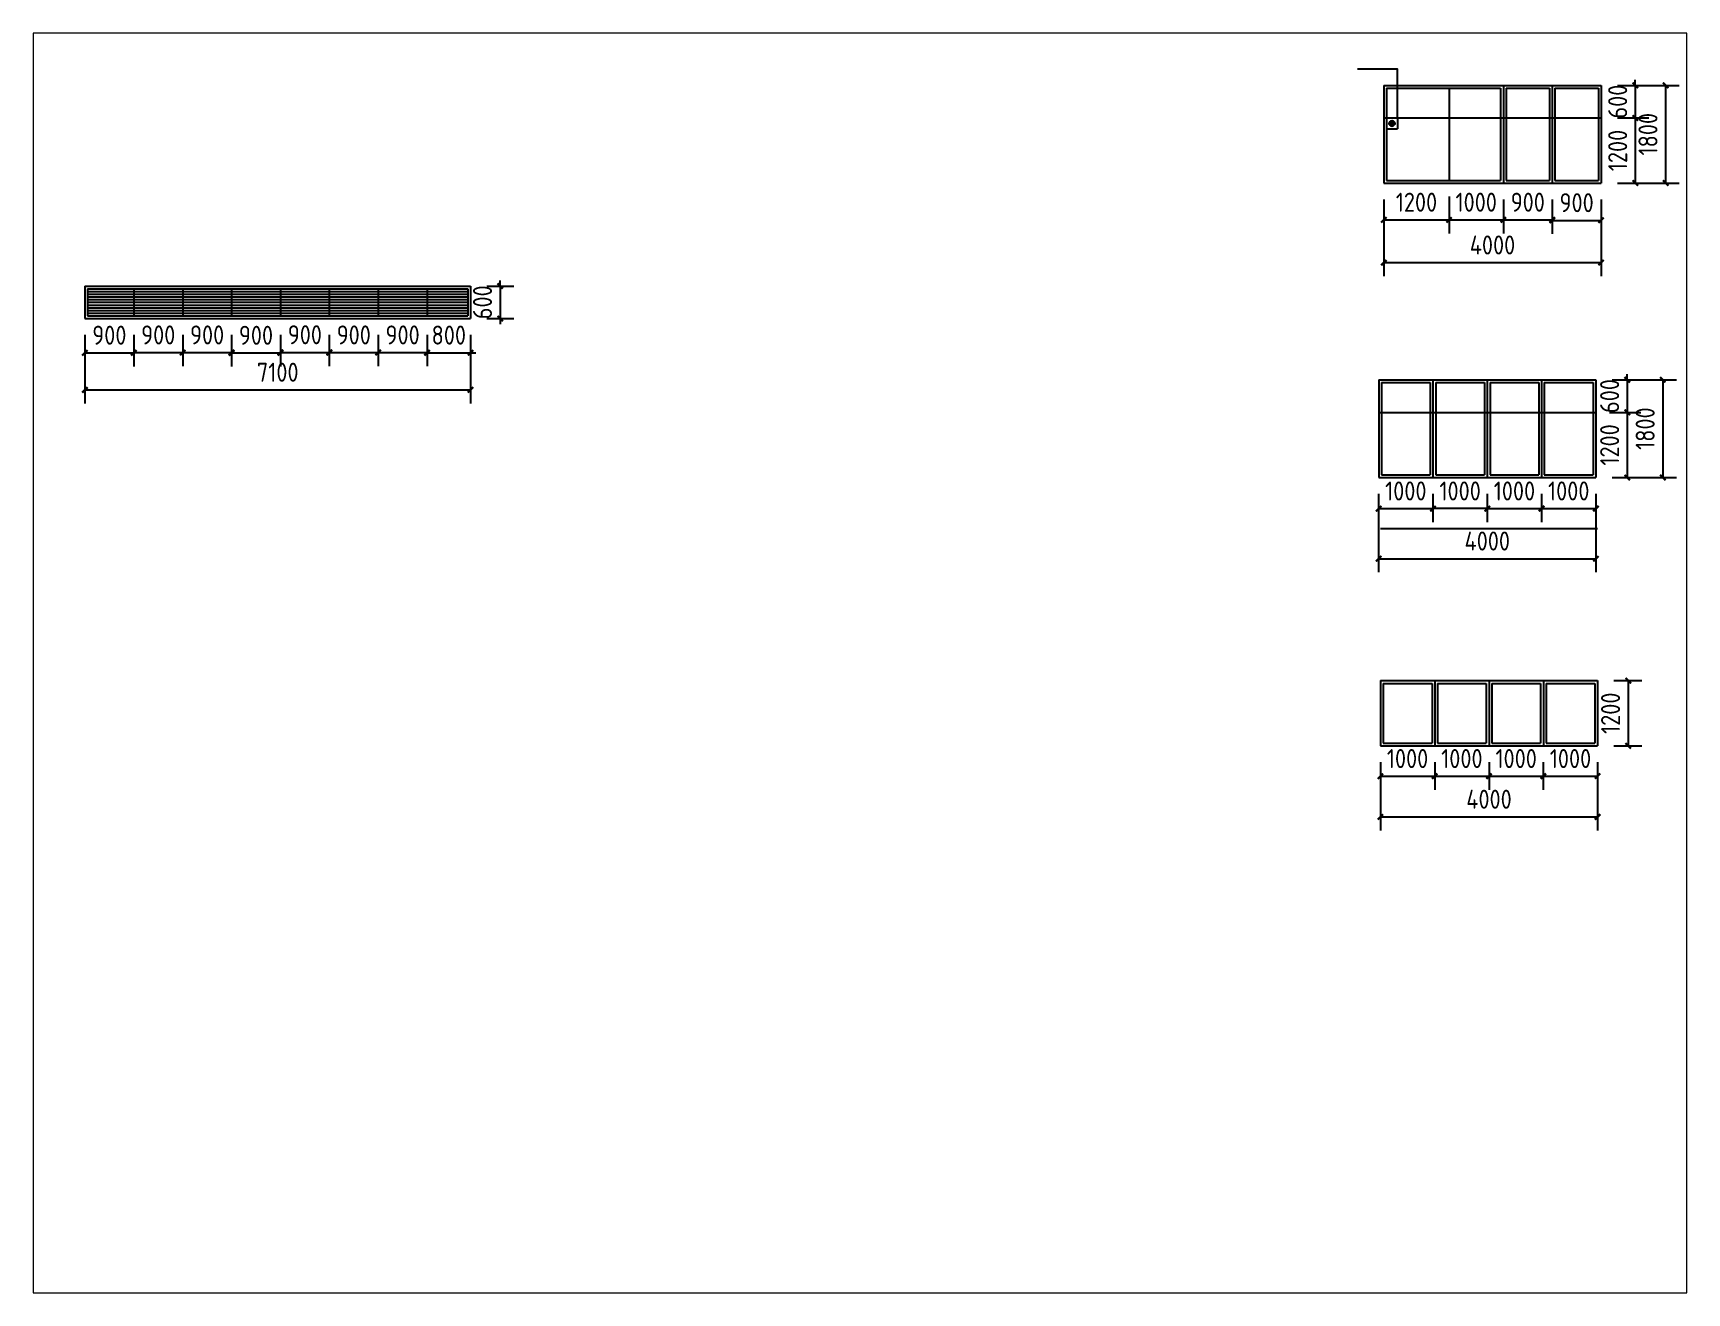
# Paper-space layout '布局1' of a CAD drawing. Extents: x 1.05 to 9.45, y 0.8 to 7.2.
# The model-space entities are those that its viewports show. They can reach past a viewport. Long polylines and large blocks are cut down to what shows.
import ezdxf

# ---------------------------------------------------------------- set-up
doc = ezdxf.new("R2010")
doc.units = 0
doc.header["$LTSCALE"] = 1000
doc.header["$MEASUREMENT"] = 0
doc.styles.get("Standard").update_dxf_attribs({"font": 'GBENOR', "bigfont": 'GBCBIG'})
doc.dimstyles.get("Standard").update_dxf_attribs({"dimscale": 100, "dimtxt": 3.5, "dimasz": 1, "dimexe": 2.5, "dimexo": 3, "dimgap": 1.5, "dimtad": 1, "dimdec": 0, "dimzin": 0, "dimdsep": 46, "dimtxsty": 'Standard', "dimblk": 'ARCHTICK', "dimcen": 0.09, "dimadec": 0, "dimazin": 0, "dimtfac": 1, "dimtdec": 0, "dimtix": 1, "dimtmove": 2, "dimatfit": 3, "dimfxl": 1, "dimtolj": 1, "dimtzin": 0, "dimarcsym": 0})

# ---------------------------------------------------------------- blocks, each defined once
blk = doc.blocks.new('_ArchTick')
at = {"color": 0, "linetype": 'ByBlock', "const_width": 0.4}
blk.add_lwpolyline([(-0.5, -0.5), (0.5, 0.5)], dxfattribs=at)
blk = doc.blocks.new('*D4')
at = {"color": 0, "lineweight": -2}
for p, q in [((29030, 21970), (30168, 21970)), ((29918, 21970), (29918, 20170)), ((29030, 20170), (30168, 20170))]:
    blk.add_line(p, q, dxfattribs=at)
at = {"layer": 'Defpoints', "color": 0}
for p in [(28730, 21970), (28730, 20170), (29918, 20170)]:
    blk.add_point(p, dxfattribs=at)
at = {"color": 0, "lineweight": -2, "xscale": 100, "yscale": 100, "zscale": 100}
for p, rotation in [((29918, 21970), 90), ((29918, 20170), 270)]:
    blk.add_blockref('_ArchTick', p, dxfattribs=dict(at, rotation=rotation))
at = {"color": 0, "insert": (29593, 21070), "char_height": 350, "attachment_point": 5, "rotation": 90}
blk.add_mtext('\\A1;1800', dxfattribs=at)
blk = doc.blocks.new('*D5')
at = {"color": 0, "lineweight": -2}
for p, q in [((24730, 19870), (24730, 19243)), ((25930, 19920), (25930, 19243)), ((24730, 19493), (25930, 19493))]:
    blk.add_line(p, q, dxfattribs=at)
at = {"layer": 'Defpoints', "color": 0}
for p in [(24730, 20170), (25930, 20220), (25930, 19493)]:
    blk.add_point(p, dxfattribs=at)
at = {"color": 0, "lineweight": -2, "xscale": 100, "yscale": 100, "zscale": 100, "rotation": 180}
blk.add_blockref('_ArchTick', (24730, 19493), dxfattribs=at)
at = {"color": 0, "lineweight": -2, "xscale": 100, "yscale": 100, "zscale": 100}
blk.add_blockref('_ArchTick', (25930, 19493), dxfattribs=at)
at = {"color": 0, "insert": (25330, 19818), "char_height": 350, "attachment_point": 5}
blk.add_mtext('\\A1;1200', dxfattribs=at)
blk = doc.blocks.new('*D6')
at = {"color": 0, "lineweight": -2}
for p, q in [((25930, 19920), (25930, 19243)), ((26930, 19870), (26930, 19243)), ((25930, 19493), (26930, 19493))]:
    blk.add_line(p, q, dxfattribs=at)
at = {"layer": 'Defpoints', "color": 0}
for p in [(25930, 20220), (26930, 20170), (26930, 19493)]:
    blk.add_point(p, dxfattribs=at)
at = {"color": 0, "lineweight": -2, "xscale": 100, "yscale": 100, "zscale": 100, "rotation": 180}
blk.add_blockref('_ArchTick', (25930, 19493), dxfattribs=at)
at = {"color": 0, "lineweight": -2, "xscale": 100, "yscale": 100, "zscale": 100}
blk.add_blockref('_ArchTick', (26930, 19493), dxfattribs=at)
at = {"color": 0, "insert": (26430, 19818), "char_height": 350, "attachment_point": 5}
blk.add_mtext('\\A1;1000', dxfattribs=at)
blk = doc.blocks.new('*D7')
at = {"color": 0, "lineweight": -2}
for p, q in [((26930, 19870), (26930, 19243)), ((27830, 19870), (27830, 19243)), ((26930, 19493), (27830, 19493))]:
    blk.add_line(p, q, dxfattribs=at)
at = {"layer": 'Defpoints', "color": 0}
for p in [(26930, 20170), (27830, 20170), (27830, 19493)]:
    blk.add_point(p, dxfattribs=at)
at = {"color": 0, "lineweight": -2, "xscale": 100, "yscale": 100, "zscale": 100, "rotation": 180}
blk.add_blockref('_ArchTick', (26930, 19493), dxfattribs=at)
at = {"color": 0, "lineweight": -2, "xscale": 100, "yscale": 100, "zscale": 100}
blk.add_blockref('_ArchTick', (27830, 19493), dxfattribs=at)
at = {"color": 0, "insert": (27380, 19818), "char_height": 350, "attachment_point": 5}
blk.add_mtext('\\A1;900', dxfattribs=at)
blk = doc.blocks.new('*D8')
at = {"color": 0, "lineweight": -2}
for p, q in [((27830, 19870), (27830, 19234)), ((28730, 19870), (28730, 19234)), ((27830, 19484), (28730, 19484))]:
    blk.add_line(p, q, dxfattribs=at)
at = {"layer": 'Defpoints', "color": 0}
for p in [(27830, 20170), (28730, 20170), (28730, 19484)]:
    blk.add_point(p, dxfattribs=at)
at = {"color": 0, "lineweight": -2, "xscale": 100, "yscale": 100, "zscale": 100, "rotation": 180}
blk.add_blockref('_ArchTick', (27830, 19484), dxfattribs=at)
at = {"color": 0, "lineweight": -2, "xscale": 100, "yscale": 100, "zscale": 100}
blk.add_blockref('_ArchTick', (28730, 19484), dxfattribs=at)
at = {"color": 0, "insert": (28280, 19809), "char_height": 350, "attachment_point": 5}
blk.add_mtext('\\A1;900', dxfattribs=at)
blk = doc.blocks.new('*D9')
at = {"color": 0, "lineweight": -2}
for p, q in [((29030, 21970), (29610, 21970)), ((29360, 21970), (29360, 22070)), ((29360, 21970), (29360, 21370)), ((29030, 21370), (29610, 21370)), ((29360, 21370), (29360, 21270))]:
    blk.add_line(p, q, dxfattribs=at)
at = {"layer": 'Defpoints', "color": 0}
for p in [(28730, 21970), (28730, 21370), (29360, 21370)]:
    blk.add_point(p, dxfattribs=at)
at = {"color": 0, "lineweight": -2, "xscale": 100, "yscale": 100, "zscale": 100}
for p, rotation in [((29360, 21970), 270), ((29360, 21370), 90)]:
    blk.add_blockref('_ArchTick', p, dxfattribs=dict(at, rotation=rotation))
at = {"color": 0, "insert": (29035, 21670), "char_height": 350, "attachment_point": 5, "rotation": 90}
blk.add_mtext('\\A1;600', dxfattribs=at)
blk = doc.blocks.new('*D10')
at = {"color": 0, "lineweight": -2}
for p, q in [((29030, 21370), (29610, 21370)), ((29360, 21370), (29360, 20170)), ((29030, 20170), (29610, 20170))]:
    blk.add_line(p, q, dxfattribs=at)
at = {"layer": 'Defpoints', "color": 0}
for p in [(28730, 21370), (28730, 20170), (29360, 20170)]:
    blk.add_point(p, dxfattribs=at)
at = {"color": 0, "lineweight": -2, "xscale": 100, "yscale": 100, "zscale": 100}
for p, rotation in [((29360, 21370), 90), ((29360, 20170), 270)]:
    blk.add_blockref('_ArchTick', p, dxfattribs=dict(at, rotation=rotation))
at = {"color": 0, "insert": (29035, 20770), "char_height": 350, "attachment_point": 5, "rotation": 90}
blk.add_mtext('\\A1;1200', dxfattribs=at)
blk = doc.blocks.new('*D11')
at = {"color": 0, "lineweight": -2}
for p, q in [((24730, 19870), (24730, 18455)), ((28730, 19870), (28730, 18455)), ((24730, 18705), (28730, 18705))]:
    blk.add_line(p, q, dxfattribs=at)
at = {"layer": 'Defpoints', "color": 0}
for p in [(24730, 20170), (28730, 20170), (28730, 18705)]:
    blk.add_point(p, dxfattribs=at)
at = {"color": 0, "lineweight": -2, "xscale": 100, "yscale": 100, "zscale": 100, "rotation": 180}
blk.add_blockref('_ArchTick', (24730, 18705), dxfattribs=at)
at = {"color": 0, "lineweight": -2, "xscale": 100, "yscale": 100, "zscale": 100}
blk.add_blockref('_ArchTick', (28730, 18705), dxfattribs=at)
at = {"color": 0, "insert": (26730, 19030), "char_height": 350, "attachment_point": 5}
blk.add_mtext('\\A1;4000', dxfattribs=at)
blk = doc.blocks.new('*D13')
at = {"color": 0, "lineweight": -2}
for p, q in [((24634, 14448), (24634, 13925)), ((25634, 14448), (25634, 13925)), ((24634, 14175), (25634, 14175))]:
    blk.add_line(p, q, dxfattribs=at)
at = {"layer": 'Defpoints', "color": 0}
for p in [(24634, 14748), (25634, 14748), (25634, 14175)]:
    blk.add_point(p, dxfattribs=at)
at = {"color": 0, "lineweight": -2, "xscale": 100, "yscale": 100, "zscale": 100, "rotation": 180}
blk.add_blockref('_ArchTick', (24634, 14175), dxfattribs=at)
at = {"color": 0, "lineweight": -2, "xscale": 100, "yscale": 100, "zscale": 100}
blk.add_blockref('_ArchTick', (25634, 14175), dxfattribs=at)
at = {"color": 0, "insert": (25134, 14500), "char_height": 350, "attachment_point": 5}
blk.add_mtext('\\A1;1000', dxfattribs=at)
blk = doc.blocks.new('*D14')
at = {"color": 0, "lineweight": -2}
for p, q in [((25634, 14448), (25634, 13925)), ((26634, 14448), (26634, 13925)), ((26634, 14175), (25634, 14175))]:
    blk.add_line(p, q, dxfattribs=at)
at = {"layer": 'Defpoints', "color": 0}
for p in [(25634, 14748), (26634, 14748), (25634, 14175)]:
    blk.add_point(p, dxfattribs=at)
at = {"color": 0, "lineweight": -2, "xscale": 100, "yscale": 100, "zscale": 100, "rotation": 180}
blk.add_blockref('_ArchTick', (25634, 14175), dxfattribs=at)
at = {"color": 0, "lineweight": -2, "xscale": 100, "yscale": 100, "zscale": 100}
blk.add_blockref('_ArchTick', (26634, 14175), dxfattribs=at)
at = {"color": 0, "insert": (26134, 14500), "char_height": 350, "attachment_point": 5}
blk.add_mtext('\\A1;1000', dxfattribs=at)
blk = doc.blocks.new('*D18')
at = {"color": 0, "lineweight": -2}
for p, q in [((28934, 16548), (29462, 16548)), ((29212, 16548), (29212, 16648)), ((29212, 16548), (29212, 15948)), ((28884, 15948), (29462, 15948)), ((29212, 15948), (29212, 15848))]:
    blk.add_line(p, q, dxfattribs=at)
at = {"layer": 'Defpoints', "color": 0}
for p in [(28634, 16548), (28584, 15948), (29212, 15948)]:
    blk.add_point(p, dxfattribs=at)
at = {"color": 0, "lineweight": -2, "xscale": 100, "yscale": 100, "zscale": 100}
for p, rotation in [((29212, 16548), 270), ((29212, 15948), 90)]:
    blk.add_blockref('_ArchTick', p, dxfattribs=dict(at, rotation=rotation))
at = {"color": 0, "insert": (28887, 16248), "char_height": 350, "attachment_point": 5, "rotation": 90}
blk.add_mtext('\\A1;600', dxfattribs=at)
blk = doc.blocks.new('*D19')
at = {"color": 0, "lineweight": -2}
for p, q in [((28934, 15948), (29462, 15948)), ((29212, 15948), (29212, 14748)), ((28934, 14748), (29462, 14748))]:
    blk.add_line(p, q, dxfattribs=at)
at = {"layer": 'Defpoints', "color": 0}
for p in [(28634, 15948), (28634, 14748), (29212, 14748)]:
    blk.add_point(p, dxfattribs=at)
at = {"color": 0, "lineweight": -2, "xscale": 100, "yscale": 100, "zscale": 100}
for p, rotation in [((29212, 15948), 90), ((29212, 14748), 270)]:
    blk.add_blockref('_ArchTick', p, dxfattribs=dict(at, rotation=rotation))
at = {"color": 0, "insert": (28887, 15348), "char_height": 350, "attachment_point": 5, "rotation": 90}
blk.add_mtext('\\A1;1200', dxfattribs=at)
blk = doc.blocks.new('*D20')
at = {"color": 0, "lineweight": -2}
for p, q in [((28934, 16548), (30116, 16548)), ((29866, 16548), (29866, 14748)), ((28948, 14748), (30116, 14748))]:
    blk.add_line(p, q, dxfattribs=at)
at = {"layer": 'Defpoints', "color": 0}
for p in [(28634, 16548), (28648, 14748), (29866, 14748)]:
    blk.add_point(p, dxfattribs=at)
at = {"color": 0, "lineweight": -2, "xscale": 100, "yscale": 100, "zscale": 100}
for p, rotation in [((29866, 16548), 90), ((29866, 14748), 270)]:
    blk.add_blockref('_ArchTick', p, dxfattribs=dict(at, rotation=rotation))
at = {"color": 0, "insert": (29541, 15648), "char_height": 350, "attachment_point": 5, "rotation": 90}
blk.add_mtext('\\A1;1800', dxfattribs=at)
blk = doc.blocks.new('*D21')
at = {"color": 0, "lineweight": -2}
for p, q in [((24634, 14448), (24634, 13002)), ((28634, 14448), (28634, 13002)), ((24634, 13252), (28634, 13252))]:
    blk.add_line(p, q, dxfattribs=at)
at = {"layer": 'Defpoints', "color": 0}
for p in [(24634, 14748), (28634, 14748), (28634, 13252)]:
    blk.add_point(p, dxfattribs=at)
at = {"color": 0, "lineweight": -2, "xscale": 100, "yscale": 100, "zscale": 100, "rotation": 180}
blk.add_blockref('_ArchTick', (24634, 13252), dxfattribs=at)
at = {"color": 0, "lineweight": -2, "xscale": 100, "yscale": 100, "zscale": 100}
blk.add_blockref('_ArchTick', (28634, 13252), dxfattribs=at)
at = {"color": 0, "insert": (26634, 13578), "char_height": 350, "attachment_point": 5}
blk.add_mtext('\\A1;4000', dxfattribs=at)
blk = doc.blocks.new('*D22')
at = {"color": 0, "lineweight": -2}
for p, q in [((26634, 14448), (26634, 13925)), ((27634, 14448), (27634, 13925)), ((26634, 14175), (27634, 14175))]:
    blk.add_line(p, q, dxfattribs=at)
at = {"layer": 'Defpoints', "color": 0}
for p in [(26634, 14748), (27634, 14748), (27634, 14175)]:
    blk.add_point(p, dxfattribs=at)
at = {"color": 0, "lineweight": -2, "xscale": 100, "yscale": 100, "zscale": 100, "rotation": 180}
blk.add_blockref('_ArchTick', (26634, 14175), dxfattribs=at)
at = {"color": 0, "lineweight": -2, "xscale": 100, "yscale": 100, "zscale": 100}
blk.add_blockref('_ArchTick', (27634, 14175), dxfattribs=at)
at = {"color": 0, "insert": (27134, 14500), "char_height": 350, "attachment_point": 5}
blk.add_mtext('\\A1;1000', dxfattribs=at)
blk = doc.blocks.new('*D23')
at = {"color": 0, "lineweight": -2}
for p, q in [((27634, 14448), (27634, 13925)), ((28634, 14448), (28634, 13925)), ((27634, 14175), (28634, 14175))]:
    blk.add_line(p, q, dxfattribs=at)
at = {"layer": 'Defpoints', "color": 0}
for p in [(27634, 14748), (28634, 14748), (28634, 14175)]:
    blk.add_point(p, dxfattribs=at)
at = {"color": 0, "lineweight": -2, "xscale": 100, "yscale": 100, "zscale": 100, "rotation": 180}
blk.add_blockref('_ArchTick', (27634, 14175), dxfattribs=at)
at = {"color": 0, "lineweight": -2, "xscale": 100, "yscale": 100, "zscale": 100}
blk.add_blockref('_ArchTick', (28634, 14175), dxfattribs=at)
at = {"color": 0, "insert": (28134, 14500), "char_height": 350, "attachment_point": 5}
blk.add_mtext('\\A1;1000', dxfattribs=at)
blk = doc.blocks.new('*D25')
at = {"color": 0, "lineweight": -2}
for p, q in [((25666, 9507), (25666, 8998)), ((26666, 9507), (26666, 8998)), ((25666, 9248), (26666, 9248))]:
    blk.add_line(p, q, dxfattribs=at)
at = {"layer": 'Defpoints', "color": 0}
for p in [(25666, 9807), (26666, 9807), (26666, 9248)]:
    blk.add_point(p, dxfattribs=at)
at = {"color": 0, "lineweight": -2, "xscale": 100, "yscale": 100, "zscale": 100, "rotation": 180}
blk.add_blockref('_ArchTick', (25666, 9248), dxfattribs=at)
at = {"color": 0, "lineweight": -2, "xscale": 100, "yscale": 100, "zscale": 100}
blk.add_blockref('_ArchTick', (26666, 9248), dxfattribs=at)
at = {"color": 0, "insert": (26166, 9572), "char_height": 350, "attachment_point": 5}
blk.add_mtext('\\A1;1000', dxfattribs=at)
blk = doc.blocks.new('*D26')
at = {"color": 0, "lineweight": -2}
for p, q in [((26666, 9507), (26666, 8998)), ((27666, 9507), (27666, 8998)), ((26666, 9248), (27666, 9248))]:
    blk.add_line(p, q, dxfattribs=at)
at = {"layer": 'Defpoints', "color": 0}
for p in [(26666, 9807), (27666, 9807), (27666, 9248)]:
    blk.add_point(p, dxfattribs=at)
at = {"color": 0, "lineweight": -2, "xscale": 100, "yscale": 100, "zscale": 100, "rotation": 180}
blk.add_blockref('_ArchTick', (26666, 9248), dxfattribs=at)
at = {"color": 0, "lineweight": -2, "xscale": 100, "yscale": 100, "zscale": 100}
blk.add_blockref('_ArchTick', (27666, 9248), dxfattribs=at)
at = {"color": 0, "insert": (27166, 9572), "char_height": 350, "attachment_point": 5}
blk.add_mtext('\\A1;1000', dxfattribs=at)
blk = doc.blocks.new('*D27')
at = {"color": 0, "lineweight": -2}
for p, q in [((27666, 9507), (27666, 8998)), ((28666, 9507), (28666, 8998)), ((27666, 9248), (28666, 9248))]:
    blk.add_line(p, q, dxfattribs=at)
at = {"layer": 'Defpoints', "color": 0}
for p in [(27666, 9807), (28666, 9807), (28666, 9248)]:
    blk.add_point(p, dxfattribs=at)
at = {"color": 0, "lineweight": -2, "xscale": 100, "yscale": 100, "zscale": 100, "rotation": 180}
blk.add_blockref('_ArchTick', (27666, 9248), dxfattribs=at)
at = {"color": 0, "lineweight": -2, "xscale": 100, "yscale": 100, "zscale": 100}
blk.add_blockref('_ArchTick', (28666, 9248), dxfattribs=at)
at = {"color": 0, "insert": (28166, 9572), "char_height": 350, "attachment_point": 5}
blk.add_mtext('\\A1;1000', dxfattribs=at)
blk = doc.blocks.new('*D28')
at = {"color": 0, "lineweight": -2}
for p, q in [((24666, 9507), (24666, 8248)), ((28666, 9507), (28666, 8248)), ((24666, 8498), (28666, 8498))]:
    blk.add_line(p, q, dxfattribs=at)
at = {"layer": 'Defpoints', "color": 0}
for p in [(24666, 9807), (28666, 9807), (28666, 8498)]:
    blk.add_point(p, dxfattribs=at)
at = {"color": 0, "lineweight": -2, "xscale": 100, "yscale": 100, "zscale": 100, "rotation": 180}
blk.add_blockref('_ArchTick', (24666, 8498), dxfattribs=at)
at = {"color": 0, "lineweight": -2, "xscale": 100, "yscale": 100, "zscale": 100}
blk.add_blockref('_ArchTick', (28666, 8498), dxfattribs=at)
at = {"color": 0, "insert": (26666, 8823), "char_height": 350, "attachment_point": 5}
blk.add_mtext('\\A1;4000', dxfattribs=at)
blk = doc.blocks.new('*D29')
at = {"color": 0, "lineweight": -2}
for p, q in [((24666, 9507), (24666, 8998)), ((25666, 9507), (25666, 8998)), ((24666, 9248), (25666, 9248))]:
    blk.add_line(p, q, dxfattribs=at)
at = {"layer": 'Defpoints', "color": 0}
for p in [(24666, 9807), (25666, 9807), (25666, 9248)]:
    blk.add_point(p, dxfattribs=at)
at = {"color": 0, "lineweight": -2, "xscale": 100, "yscale": 100, "zscale": 100, "rotation": 180}
blk.add_blockref('_ArchTick', (24666, 9248), dxfattribs=at)
at = {"color": 0, "lineweight": -2, "xscale": 100, "yscale": 100, "zscale": 100}
blk.add_blockref('_ArchTick', (25666, 9248), dxfattribs=at)
at = {"color": 0, "insert": (25166, 9572), "char_height": 350, "attachment_point": 5}
blk.add_mtext('\\A1;1000', dxfattribs=at)
blk = doc.blocks.new('*D30')
at = {"color": 0, "lineweight": -2}
for p, q in [((28966, 11007), (29480, 11007)), ((29230, 11007), (29230, 9807)), ((28966, 9807), (29480, 9807))]:
    blk.add_line(p, q, dxfattribs=at)
at = {"layer": 'Defpoints', "color": 0}
for p in [(28666, 11007), (28666, 9807), (29230, 9807)]:
    blk.add_point(p, dxfattribs=at)
at = {"color": 0, "lineweight": -2, "xscale": 100, "yscale": 100, "zscale": 100}
for p, rotation in [((29230, 11007), 90), ((29230, 9807), 270)]:
    blk.add_blockref('_ArchTick', p, dxfattribs=dict(at, rotation=rotation))
at = {"color": 0, "insert": (28904, 10407), "char_height": 350, "attachment_point": 5, "rotation": 90}
blk.add_mtext('\\A1;1200', dxfattribs=at)
blk = doc.blocks.new('*D31')
at = {"color": 0, "lineweight": -2}
for p, q in [((813, 17374.5), (813, 16794)), ((1713, 17374.5), (1713, 16794)), ((813, 17044), (1713, 17044))]:
    blk.add_line(p, q, dxfattribs=at)
at = {"layer": 'Defpoints', "color": 0}
for p in [(813, 17674.5), (1713, 17674.5), (1713, 17044)]:
    blk.add_point(p, dxfattribs=at)
at = {"color": 0, "lineweight": -2, "xscale": 100, "yscale": 100, "zscale": 100, "rotation": 180}
blk.add_blockref('_ArchTick', (813, 17044), dxfattribs=at)
at = {"color": 0, "lineweight": -2, "xscale": 100, "yscale": 100, "zscale": 100}
blk.add_blockref('_ArchTick', (1713, 17044), dxfattribs=at)
at = {"color": 0, "insert": (1263, 17369), "char_height": 350, "attachment_point": 5}
blk.add_mtext('\\A1;900', dxfattribs=at)
blk = doc.blocks.new('*D32')
at = {"color": 0, "lineweight": -2}
for p, q in [((813, 17374.5), (813, 16111.5)), ((7913, 17374.5), (7913, 16111.5)), ((813, 16361.5), (7913, 16361.5))]:
    blk.add_line(p, q, dxfattribs=at)
at = {"layer": 'Defpoints', "color": 0}
for p in [(813, 17674.5), (7913, 17674.5), (7913, 16361.5)]:
    blk.add_point(p, dxfattribs=at)
at = {"color": 0, "lineweight": -2, "xscale": 100, "yscale": 100, "zscale": 100, "rotation": 180}
blk.add_blockref('_ArchTick', (813, 16361.5), dxfattribs=at)
at = {"color": 0, "lineweight": -2, "xscale": 100, "yscale": 100, "zscale": 100}
blk.add_blockref('_ArchTick', (7913, 16361.5), dxfattribs=at)
at = {"color": 0, "insert": (4363, 16686.5), "char_height": 350, "attachment_point": 5}
blk.add_mtext('\\A1;7100', dxfattribs=at)
blk = doc.blocks.new('*D33')
at = {"color": 0, "lineweight": -2}
for p, q in [((1713, 17374.5), (1713, 16798.5)), ((2613, 17374.5), (2613, 16798.5)), ((1713, 17048.5), (2613, 17048.5))]:
    blk.add_line(p, q, dxfattribs=at)
at = {"layer": 'Defpoints', "color": 0}
for p in [(1713, 17674.5), (2613, 17674.5), (2613, 17048.5)]:
    blk.add_point(p, dxfattribs=at)
at = {"color": 0, "lineweight": -2, "xscale": 100, "yscale": 100, "zscale": 100, "rotation": 180}
blk.add_blockref('_ArchTick', (1713, 17048.5), dxfattribs=at)
at = {"color": 0, "lineweight": -2, "xscale": 100, "yscale": 100, "zscale": 100}
blk.add_blockref('_ArchTick', (2613, 17048.5), dxfattribs=at)
at = {"color": 0, "insert": (2163, 17373.5), "char_height": 350, "attachment_point": 5}
blk.add_mtext('\\A1;900', dxfattribs=at)
blk = doc.blocks.new('*D34')
at = {"color": 0, "lineweight": -2}
for p, q in [((2613, 17374.5), (2613, 16798.5)), ((3513, 17374.5), (3513, 16798.5)), ((2613, 17048.5), (3513, 17048.5))]:
    blk.add_line(p, q, dxfattribs=at)
at = {"layer": 'Defpoints', "color": 0}
for p in [(2613, 17674.5), (3513, 17674.5), (3513, 17048.5)]:
    blk.add_point(p, dxfattribs=at)
at = {"color": 0, "lineweight": -2, "xscale": 100, "yscale": 100, "zscale": 100, "rotation": 180}
blk.add_blockref('_ArchTick', (2613, 17048.5), dxfattribs=at)
at = {"color": 0, "lineweight": -2, "xscale": 100, "yscale": 100, "zscale": 100}
blk.add_blockref('_ArchTick', (3513, 17048.5), dxfattribs=at)
at = {"color": 0, "insert": (3063, 17373.5), "char_height": 350, "attachment_point": 5}
blk.add_mtext('\\A1;900', dxfattribs=at)
blk = doc.blocks.new('*D35')
at = {"color": 0, "lineweight": -2}
for p, q in [((3513, 17374.5), (3513, 16792)), ((4413, 17374.5), (4413, 16792)), ((3513, 17042), (4413, 17042))]:
    blk.add_line(p, q, dxfattribs=at)
at = {"layer": 'Defpoints', "color": 0}
for p in [(3513, 17674.5), (4413, 17674.5), (4413, 17042)]:
    blk.add_point(p, dxfattribs=at)
at = {"color": 0, "lineweight": -2, "xscale": 100, "yscale": 100, "zscale": 100, "rotation": 180}
blk.add_blockref('_ArchTick', (3513, 17042), dxfattribs=at)
at = {"color": 0, "lineweight": -2, "xscale": 100, "yscale": 100, "zscale": 100}
blk.add_blockref('_ArchTick', (4413, 17042), dxfattribs=at)
at = {"color": 0, "insert": (3963, 17367), "char_height": 350, "attachment_point": 5}
blk.add_mtext('\\A1;900', dxfattribs=at)
blk = doc.blocks.new('*D36')
at = {"color": 0, "lineweight": -2}
for p, q in [((4413, 17374.5), (4413, 16802)), ((5313, 17374.5), (5313, 16802)), ((4413, 17052), (5313, 17052))]:
    blk.add_line(p, q, dxfattribs=at)
at = {"layer": 'Defpoints', "color": 0}
for p in [(4413, 17674.5), (5313, 17674.5), (5313, 17052)]:
    blk.add_point(p, dxfattribs=at)
at = {"color": 0, "lineweight": -2, "xscale": 100, "yscale": 100, "zscale": 100, "rotation": 180}
blk.add_blockref('_ArchTick', (4413, 17052), dxfattribs=at)
at = {"color": 0, "lineweight": -2, "xscale": 100, "yscale": 100, "zscale": 100}
blk.add_blockref('_ArchTick', (5313, 17052), dxfattribs=at)
at = {"color": 0, "insert": (4863, 17377), "char_height": 350, "attachment_point": 5}
blk.add_mtext('\\A1;900', dxfattribs=at)
blk = doc.blocks.new('*D37')
at = {"color": 0, "lineweight": -2}
for p, q in [((5313, 17374.5), (5313, 16798.5)), ((6213, 17374.5), (6213, 16798.5)), ((5313, 17048.5), (6213, 17048.5))]:
    blk.add_line(p, q, dxfattribs=at)
at = {"layer": 'Defpoints', "color": 0}
for p in [(5313, 17674.5), (6213, 17674.5), (6213, 17048.5)]:
    blk.add_point(p, dxfattribs=at)
at = {"color": 0, "lineweight": -2, "xscale": 100, "yscale": 100, "zscale": 100, "rotation": 180}
blk.add_blockref('_ArchTick', (5313, 17048.5), dxfattribs=at)
at = {"color": 0, "lineweight": -2, "xscale": 100, "yscale": 100, "zscale": 100}
blk.add_blockref('_ArchTick', (6213, 17048.5), dxfattribs=at)
at = {"color": 0, "insert": (5763, 17373.5), "char_height": 350, "attachment_point": 5}
blk.add_mtext('\\A1;900', dxfattribs=at)
blk = doc.blocks.new('*D38')
at = {"color": 0, "lineweight": -2}
for p, q in [((6213, 17374.5), (6213, 16798.5)), ((7113, 17374.5), (7113, 16798.5)), ((6213, 17048.5), (7113, 17048.5))]:
    blk.add_line(p, q, dxfattribs=at)
at = {"layer": 'Defpoints', "color": 0}
for p in [(6213, 17674.5), (7113, 17674.5), (7113, 17048.5)]:
    blk.add_point(p, dxfattribs=at)
at = {"color": 0, "lineweight": -2, "xscale": 100, "yscale": 100, "zscale": 100, "rotation": 180}
blk.add_blockref('_ArchTick', (6213, 17048.5), dxfattribs=at)
at = {"color": 0, "lineweight": -2, "xscale": 100, "yscale": 100, "zscale": 100}
blk.add_blockref('_ArchTick', (7113, 17048.5), dxfattribs=at)
at = {"color": 0, "insert": (6663, 17373.5), "char_height": 350, "attachment_point": 5}
blk.add_mtext('\\A1;900', dxfattribs=at)
blk = doc.blocks.new('*D39')
at = {"color": 0, "lineweight": -2}
for p, q in [((7113, 17374.5), (7113, 16795.5)), ((7913, 17374.5), (7913, 16795.5)), ((7113, 17045.5), (7013, 17045.5)), ((7113, 17045.5), (7913, 17045.5)), ((7913, 17045.5), (8013, 17045.5))]:
    blk.add_line(p, q, dxfattribs=at)
at = {"layer": 'Defpoints', "color": 0}
for p in [(7113, 17674.5), (7913, 17674.5), (7913, 17045.5)]:
    blk.add_point(p, dxfattribs=at)
at = {"color": 0, "lineweight": -2, "xscale": 100, "yscale": 100, "zscale": 100}
blk.add_blockref('_ArchTick', (7113, 17045.5), dxfattribs=at)
at = {"color": 0, "lineweight": -2, "xscale": 100, "yscale": 100, "zscale": 100, "rotation": 180}
blk.add_blockref('_ArchTick', (7913, 17045.5), dxfattribs=at)
at = {"color": 0, "insert": (7513, 17370.5), "char_height": 350, "attachment_point": 5}
blk.add_mtext('\\A1;800', dxfattribs=at)
blk = doc.blocks.new('*D40')
at = {"color": 0, "lineweight": -2}
for p, q in [((8213, 18274.5), (8709, 18274.5)), ((8459, 18274.5), (8459, 18374.5)), ((8459, 18274.5), (8459, 17674.5)), ((8213, 17674.5), (8709, 17674.5)), ((8459, 17674.5), (8459, 17574.5))]:
    blk.add_line(p, q, dxfattribs=at)
at = {"layer": 'Defpoints', "color": 0}
for p in [(7913, 18274.5), (7913, 17674.5), (8459, 17674.5)]:
    blk.add_point(p, dxfattribs=at)
at = {"color": 0, "lineweight": -2, "xscale": 100, "yscale": 100, "zscale": 100}
for p, rotation in [((8459, 18274.5), 270), ((8459, 17674.5), 90)]:
    blk.add_blockref('_ArchTick', p, dxfattribs=dict(at, rotation=rotation))
at = {"color": 0, "insert": (8134, 17974.5), "char_height": 350, "attachment_point": 5, "rotation": 90}
blk.add_mtext('\\A1;600', dxfattribs=at)

msp = doc.modelspace()

# ---------------------------------------------------------------- hatches: boundary and pattern name
h = msp.add_hatch()
h.set_pattern_fill('土壤', color=256, scale=2, style=0)
h.set_pattern_definition([(0, (0, 0), (7.5, 7.5), [7.5, -7.5]), (0, (0, 2.8125), (7.5, 7.5), [7.5, -7.5]), (0, (0, 5.625), (7.5, 7.5), [7.5, -7.5]), (90, (0.9375, 6.5625), (-7.5, 7.5), [7.5, -7.5]), (90, (3.75, 6.5625), (-7.5, 7.5), [7.5, -7.5]), (90, (6.5625, 6.5625), (-7.5, 7.5), [7.5, -7.5])])
h.paths.add_polyline_path([(24829.8, 21270.1, 1), (24929.8, 21270.1, 1)])

# ---------------------------------------------------------------- linework, layer by layer
for p, q in [((24729.8, 21970.1), (24729.8, 20170.1)), ((24729.8, 21970.1), (28729.8, 21970.1)), ((26929.8, 21970.1), (26929.8, 20170.1)), ((27829.8, 21970.1), (27829.8, 20170.1)), ((28729.8, 21970.1), (28729.8, 20170.1)), ((28729.8, 21970.1), (28729.8, 20170.1)), ((28729.8, 21970.1), (28729.8, 20170.1)), ((28729.8, 21970.1), (28729.8, 20170.1)), ((28729.8, 21970.1), (28729.8, 20170.1)), ((28729.8, 21970.1), (28729.8, 20170.1)), ((28729.8, 21970.1), (28729.8, 20170.1)), ((28729.8, 21970.1), (28729.8, 20170.1)), ((24779.8, 21920.1), (24779.8, 20220.1)), ((24779.8, 21920.1), (26879.8, 21920.1)), ((25929.8, 21920.1), (25929.8, 20220.1)), ((26879.8, 21920.1), (26879.8, 20220.1)), ((26979.8, 21920.1), (26979.8, 20220.1)), ((26979.8, 21920.1), (27779.8, 21920.1)), ((27779.8, 21920.1), (27779.8, 20220.1)), ((27879.8, 21920.1), (27879.8, 20220.1)), ((27879.8, 21920.1), (28679.8, 21920.1)), ((28679.8, 21920.1), (28679.8, 20220.1)), ((24729.8, 21370.1), (28729.8, 21370.1)), ((24979.8, 21370.1), (24979.8, 21170.1)), ((24779.8, 21170.1), (24979.8, 21170.1)), ((24729.8, 20170.1), (28729.8, 20170.1)), ((24779.8, 20220.1), (26879.8, 20220.1)), ((26979.8, 20220.1), (27779.8, 20220.1)), ((27879.8, 20220.1), (28679.8, 20220.1)), ((813, 18274.5), (813, 17674.5)), ((813, 18274.5), (7913, 18274.5)), ((7913, 18274.5), (7913, 17674.5)), ((863, 18224.5), (863, 17724.5)), ((863, 18224.5), (7863, 18224.5)), ((863, 18224.5), (863, 17724.5)), ((863, 18224.5), (863, 17724.5)), ((863, 18174.5), (7863, 18174.5)), ((863, 18124.5), (7863, 18124.5)), ((863, 18074.5), (7863, 18074.5)), ((863, 18024.5), (7863, 18024.5)), ((863, 17974.5), (7863, 17974.5)), ((1713, 18224.5), (1713, 17724.5)), ((2613, 18224.5), (2613, 17724.5)), ((3513, 18224.5), (3513, 17724.5)), ((4413, 18224.5), (4413, 17724.5)), ((5313, 18224.5), (5313, 17724.5)), ((6213, 18224.5), (6213, 17724.5)), ((7113, 18224.5), (7113, 17724.5)), ((7863, 18224.5), (7863, 17724.5)), ((813, 17674.5), (7913, 17674.5)), ((863, 17924.5), (7863, 17924.5)), ((863, 17874.5), (7863, 17874.5)), ((863, 17824.5), (7863, 17824.5)), ((863, 17774.5), (7863, 17774.5)), ((863, 17724.5), (7863, 17724.5)), ((1713, 17674.5), (2571, 17674.5)), ((24634.3, 16547.8), (24634.3, 14747.8)), ((24634.3, 16547.8), (28634.3, 16547.8)), ((24684.3, 16497.8), (25584.3, 16497.8)), ((24684.3, 16497.8), (24684.3, 14797.8)), ((25584.3, 16497.8), (25584.3, 14797.8)), ((25634.3, 16547.8), (25634.3, 14747.8)), ((25684.3, 16497.8), (25684.3, 14797.8)), ((25684.3, 16497.8), (26584.3, 16497.8)), ((26584.3, 16497.8), (26584.3, 14797.8)), ((26634.3, 16547.8), (26634.3, 14747.8)), ((26684.3, 16497.8), (26684.3, 14797.8)), ((26684.3, 16497.8), (27584.3, 16497.8)), ((27584.3, 16497.8), (27584.3, 14797.8)), ((27634.3, 16547.8), (27634.3, 14747.8)), ((27684.3, 16497.8), (27684.3, 14797.8)), ((27684.3, 16497.8), (28584.3, 16497.8)), ((28584.3, 16497.8), (28584.3, 14797.8)), ((28634.3, 16547.8), (28634.3, 14747.8)), ((24634.3, 15947.8), (28634.3, 15947.8)), ((24634.3, 14747.8), (28634.3, 14747.8)), ((24684.3, 14797.8), (25584.3, 14797.8)), ((25684.3, 14797.8), (26584.3, 14797.8)), ((26684.3, 14797.8), (27584.3, 14797.8)), ((27684.3, 14797.8), (28584.3, 14797.8)), ((24666.5, 13807.2), (28666.5, 13807.2)), ((24666.5, 13807.2), (28666.5, 13807.2)), ((24666.5, 13807.2), (28666.5, 13807.2)), ((24666.5, 13807.2), (28666.5, 13807.2)), ((24666.5, 13807.2), (28666.5, 13807.2)), ((24666.5, 11007.2), (24666.5, 9807.2)), ((24666.5, 11007.2), (28666.5, 11007.2)), ((25666.5, 11007.2), (25666.5, 9807.2)), ((25666.5, 11007.2), (25666.5, 9807.2)), ((25666.5, 11007.2), (25666.5, 9807.2)), ((25666.5, 11007.2), (25666.5, 9807.2)), ((25666.5, 11007.2), (25666.5, 9807.2)), ((26666.5, 11007.2), (26666.5, 9807.2)), ((27666.5, 11007.2), (27666.5, 9807.2)), ((28666.5, 11007.2), (28666.5, 9807.2)), ((24716.5, 10957.2), (24716.5, 9857.2)), ((24716.5, 10957.2), (25616.5, 10957.2)), ((25616.5, 10957.2), (25616.5, 9857.2)), ((25716.5, 10957.2), (25716.5, 9857.2)), ((25716.5, 10957.2), (25716.5, 9857.2)), ((25716.5, 10957.2), (25716.5, 9857.2)), ((25716.5, 10957.2), (26616.5, 10957.2)), ((26616.5, 10957.2), (26616.5, 9857.2)), ((26716.5, 10957.2), (26716.5, 9857.2)), ((26716.5, 10957.2), (27616.5, 10957.2)), ((27616.5, 10957.2), (27616.5, 9857.2)), ((27716.5, 10957.2), (27716.5, 9857.2)), ((27716.5, 10957.2), (27716.5, 9857.2)), ((27716.5, 10957.2), (28616.5, 10957.2)), ((28616.5, 10957.2), (28616.5, 9857.2)), ((24666.5, 9807.2), (28666.5, 9807.2)), ((24716.5, 9857.2), (25616.5, 9857.2)), ((25716.5, 9857.2), (26616.5, 9857.2)), ((26716.5, 9857.2), (27616.5, 9857.2)), ((27716.5, 9857.2), (28616.5, 9857.2))]:
    msp.add_line(p, q)
msp.add_lwpolyline([(24979.8, 21370.1), (24979.8, 21970.1), (24979.8, 22270), (24247, 22270)])
msp.add_circle((24879.8, 21270.1), 50)

# ---------------------------------------------------------------- dimensions: what is measured, and where the dimension line sits
for base, p1, p2, angle, picture, middle in [((29360.4, 21370.1), (28729.8, 21970.1), (28729.8, 21370.1), 90, '*D9', (29035.4, 21670.1)), ((29918.5, 20170.1), (28729.8, 21970.1), (28729.8, 20170.1), 90, '*D4', (29593.5, 21070.1)), ((29360.4, 20170.1), (28729.8, 21370.1), (28729.8, 20170.1), 90, '*D10', (29035.4, 20770.1)), ((8459, 17674.5), (7913, 18274.5), (7913, 17674.5), 90, '*D40', (8134, 17974.5)), ((29211.8, 15947.8), (28634.3, 16547.8), (28584.3, 15947.8), 90, '*D18', (28886.8, 16247.8)), ((29866.3, 14747.8), (28634.3, 16547.8), (28648.3, 14747.8), 90, '*D20', (29541.3, 15647.8)), ((29211.8, 14747.8), (28634.3, 15947.8), (28634.3, 14747.8), 90, '*D19', (28886.8, 15347.8)), ((25634.3, 14174.8), (26634.3, 14747.8), (25634.3, 14747.8), 180, '*D14', (26134.3, 14499.8)), ((29229.5, 9807.2), (28666.5, 11007.2), (28666.5, 9807.2), 90, '*D30', (28904.5, 10407.2))]:
    dim = msp.add_linear_dim(base=base, p1=p1, p2=p2, angle=angle, dimstyle='Standard')
    dim.commit()
    dim.dimension.update_dxf_attribs({"geometry": picture, "text_midpoint": middle})
for base, p1, p2, picture, middle in [((25929.8, 19492.9), (24729.8, 20170.1), (25929.8, 20220.1), '*D5', (25329.8, 19817.9)), ((28729.8, 18705.5), (24729.8, 20170.1), (28729.8, 20170.1), '*D11', (26729.8, 19030.5)), ((26929.8, 19492.9), (25929.8, 20220.1), (26929.8, 20170.1), '*D6', (26429.8, 19817.9)), ((27829.8, 19492.9), (26929.8, 20170.1), (27829.8, 20170.1), '*D7', (27379.8, 19817.9)), ((28729.8, 19483.9), (27829.8, 20170.1), (28729.8, 20170.1), '*D8', (28279.8, 19808.9)), ((1713, 17044), (813, 17674.5), (1713, 17674.5), '*D31', (1263, 17369)), ((7913, 16361.5), (813, 17674.5), (7913, 17674.5), '*D32', (4363, 16686.5)), ((2613, 17048.5), (1713, 17674.5), (2613, 17674.5), '*D33', (2163, 17373.5)), ((3513, 17048.5), (2613, 17674.5), (3513, 17674.5), '*D34', (3063, 17373.5)), ((4413, 17042), (3513, 17674.5), (4413, 17674.5), '*D35', (3963, 17367)), ((5313, 17052), (4413, 17674.5), (5313, 17674.5), '*D36', (4863, 17377)), ((6213, 17048.5), (5313, 17674.5), (6213, 17674.5), '*D37', (5763, 17373.5)), ((7113, 17048.5), (6213, 17674.5), (7113, 17674.5), '*D38', (6663, 17373.5)), ((7913, 17045.5), (7113, 17674.5), (7913, 17674.5), '*D39', (7513, 17370.5)), ((25634.3, 14174.8), (24634.3, 14747.8), (25634.3, 14747.8), '*D13', (25134.3, 14499.8)), ((28634.3, 13252.5), (24634.3, 14747.8), (28634.3, 14747.8), '*D21', (26634.3, 13577.5)), ((27634.3, 14174.8), (26634.3, 14747.8), (27634.3, 14747.8), '*D22', (27134.3, 14499.8)), ((28634.3, 14174.8), (27634.3, 14747.8), (28634.3, 14747.8), '*D23', (28134.3, 14499.8)), ((28666.5, 8498), (24666.5, 9807.2), (28666.5, 9807.2), '*D28', (26666.5, 8823)), ((25666.5, 9247.5), (24666.5, 9807.2), (25666.5, 9807.2), '*D29', (25166.5, 9572.5)), ((26666.5, 9247.5), (25666.5, 9807.2), (26666.5, 9807.2), '*D25', (26166.5, 9572.5)), ((27666.5, 9247.5), (26666.5, 9807.2), (27666.5, 9807.2), '*D26', (27166.5, 9572.5)), ((28666.5, 9247.5), (27666.5, 9807.2), (28666.5, 9807.2), '*D27', (28166.5, 9572.5))]:
    dim = msp.add_linear_dim(base=base, p1=p1, p2=p2, dimstyle='Standard')
    dim.commit()
    dim.dimension.update_dxf_attribs({"geometry": picture, "text_midpoint": middle})

psp = doc.layouts.new('布局1')

# ---------------------------------------------------------------- viewports
at = {"layer": '0', "view_target_point": (6, 4.5)}
psp.add_viewport(center=(5.25, 4), size=(8.4, 6.4), view_center_point=(15078.2425, 11327.4469), view_height=23201.338503, dxfattribs=at)

doc.saveas('drawing.dxf')
